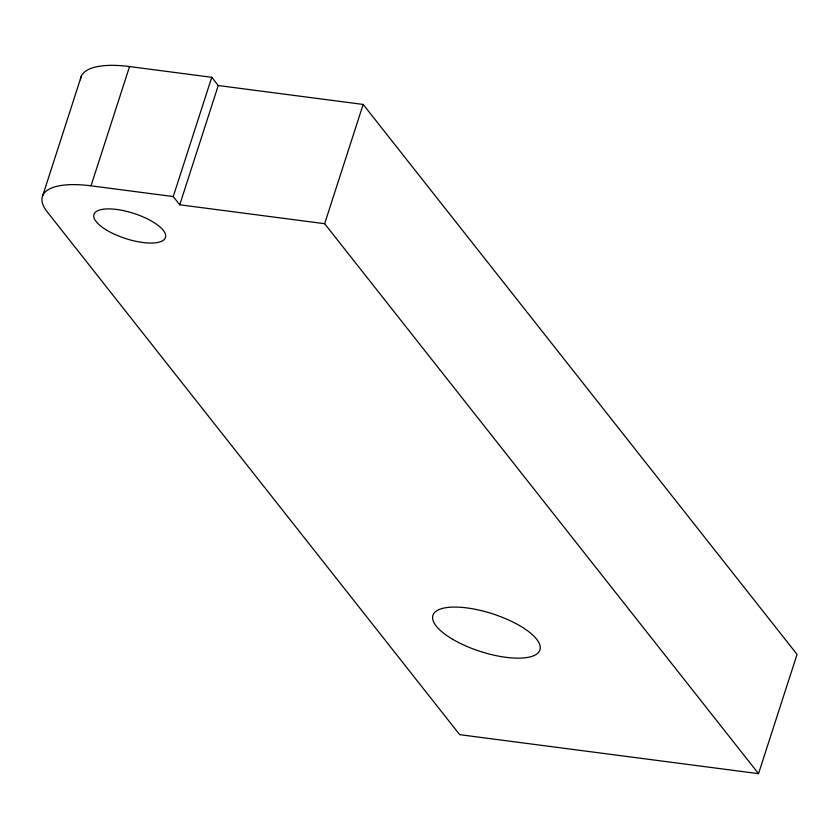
<?xml version="1.0" encoding="UTF-8"?>
<svg xmlns="http://www.w3.org/2000/svg" width="839" height="839" viewBox="0 0 839 839"><rect width="100%" height="100%" fill="white"/><g stroke="black" fill="none" stroke-linecap="round" stroke-linejoin="round"><path stroke-width="1.26" d="M42.831 195.372L81.352 76.108M91.021 185.828L129.542 66.564L211.764 77.293L218.255 85.526L363.161 104.435L797.05 654.389L758.529 773.652L459.688 734.66L47.141 211.764A80.334 28.264 17.9 0 1 91.021 185.828L173.243 196.557L179.735 204.789L324.641 223.698L758.529 773.652M173.243 196.557L211.764 77.293M179.735 204.789L218.255 85.526M324.641 223.698L363.161 104.435M80.471 79.705A80.334 28.264 17.9 0 1 129.542 66.564M107.172 230.442A37.577 13.225 17.9 0 0 165.283 238.024A37.577 13.225 17.9 0 0 116.684 209.467A37.577 13.225 17.9 0 0 107.172 230.442M452.682 639.297A56.234 19.79 17.9 0 0 539.634 650.644A56.234 19.79 17.9 0 0 466.924 607.918A56.234 19.79 17.9 0 0 452.682 639.297"/></g></svg>
